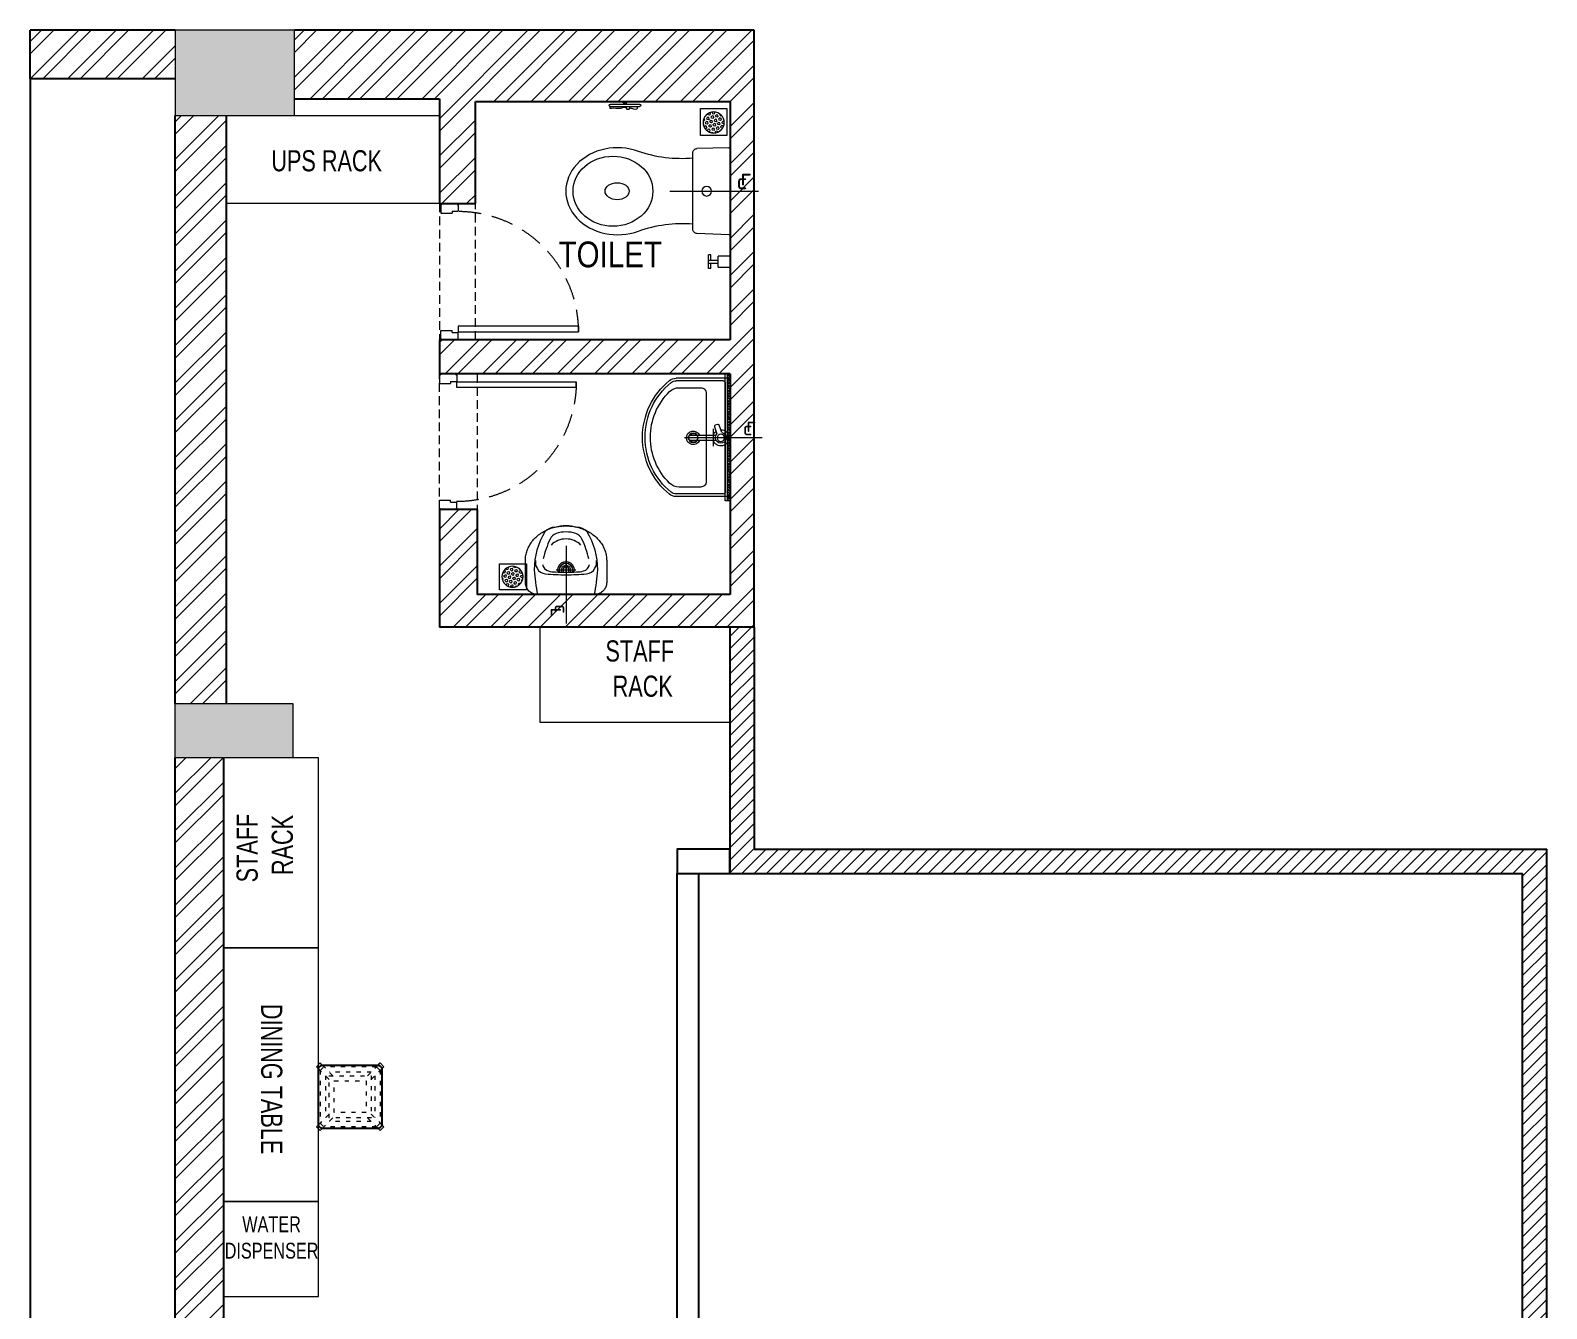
# Model space of a CAD drawing. Header units: feet. Extents: x 10126720 to 10134877, y -6288511 to -6263583.
# Drawn here: x 10126720 to 10133898, y -6269636 to -6263583 of the extents above; entities that cross this region are included whole.
import ezdxf

# ---------------------------------------------------------------- set-up
doc = ezdxf.new("R2010")
doc.units = ezdxf.units.FT
doc.header["$LTSCALE"] = 33
doc.header["$MEASUREMENT"] = 0
for name, pattern in [('a_p6_plan_L18$0$HIDDEN', [0.375, 0.25, -0.125]), ('ACAD_ISO03W100', [30, 12, -18]), ('CENTER', [2, 1.25, -0.25, 0.25, -0.25]), ('DOT2', [0.125, 0, -0.125]), ('HIDDEN', [9.525, 6.35, -3.175]), ('HIDDEN2', [4.7625, 3.175, -1.5875])]:
    doc.linetypes.add(name, pattern=pattern)
for name, color, linetype, lineweight in [('A-COL', 243, 'Continuous', 9), ('centerline-toilets', 2, 'CENTER', 13), ('column hatch', 5, 'Continuous', 0), ('Door', 2, 'Continuous', 13), ('ele', 252, 'Continuous', 13), ('Fhitting', 152, 'Continuous', 30), ('LENS-CURTAIN', 5, 'a_p6_plan_L18$0$HIDDEN', 9), ('LENS-DIM', 252, 'Continuous', 5), ('LENS-DOOR', 34, 'Continuous', 20), ('LENS-PARTITION', 21, 'Continuous', 25), ('LENS-TEXT', 31, 'Continuous', 5), ('LK-FF&E WALL', 1, 'Continuous', 9), ('LN-ELEVATION-1', 81, 'Continuous', 25), ('LN-ELEVATION-3', 125, 'Continuous', 18), ('LN-ELEVATION-5', 167, 'Continuous', 5), ('LN-HATCH', 251, 'Continuous', 0), ('Mirror', 150, 'Continuous', 20), ('Panelling', 65, 'Continuous', 18), ('PARTITION', 22, 'Continuous', 30), ('Toilet', 5, 'Continuous', 9)]:
    doc.layers.add(name, color=color, linetype=linetype, lineweight=lineweight)
doc.layers.add('A-WALL', color=1, linetype='Continuous')
doc.styles.add('A3 100 Narrow', font='l_10646.ttf', dxfattribs={"height": 150})
doc.styles.add('LK TXT', font='GILC____.TTF', dxfattribs={"height": 100})
doc.styles.get("Standard").update_dxf_attribs({"font": 'GILC____.TTF'})

# ---------------------------------------------------------------- blocks, each defined once
blk = doc.blocks.new('Stool')
at = {"layer": 'LN-ELEVATION-1', "ltscale": 0.5}
blk.add_lwpolyline([(-130, 300), (130, 300, -0.414214), (150, 280), (150, 20, -0.414214), (130, 0), (-130, 0, -0.414214), (-150, 20), (-150, 280, -0.414214)], format="xyb", close=True, dxfattribs=at)
at = {"layer": 'LN-ELEVATION-3', "linetype": 'ACAD_ISO03W100', "ltscale": 0.05}
for p, q in [((-82.3, 250), (-124.7, 292.4)), ((-124.7, 292.4), (124.7, 292.4)), ((82.3, 250), (124.7, 292.4)), ((-100, 232.3), (-142.4, 274.7)), ((-142.4, 274.7), (-142.4, 25.3)), ((-117.4, 249.7), (-117.4, 50.3)), ((-99.7, 267.4), (99.7, 267.4)), ((100, 232.3), (142.4, 274.7)), ((117.4, 249.7), (117.4, 50.3)), ((142.4, 274.7), (142.4, 25.3)), ((-100, 67.7), (-142.4, 25.3)), ((-82.3, 50), (-124.7, 7.6)), ((-124.7, 7.6), (124.7, 7.6)), ((-99.7, 32.6), (99.7, 32.6)), ((82.3, 50), (124.7, 7.6)), ((100, 67.7), (142.4, 25.3))]:
    blk.add_line(p, q, dxfattribs=at)
for points in [[(-132.2, 299.9), (-124.7, 292.4), (-142.4, 274.7), (-149.9, 282.2)], [(132.2, 299.9), (124.7, 292.4), (142.4, 274.7), (149.9, 282.2)], [(-132.2, 0.1), (-124.7, 7.6), (-142.4, 25.3), (-149.9, 17.8)], [(132.2, 0.1), (124.7, 7.6), (142.4, 25.3), (149.9, 17.8)]]:
    blk.add_lwpolyline(points, dxfattribs=at)
for points in [[(-100, 250), (100, 250), (100, 50), (-100, 50)], [(-75, 225), (75, 225), (75, 75), (-75, 75)]]:
    blk.add_lwpolyline(points, close=True, dxfattribs=at)
at = {"layer": 'LN-ELEVATION-5', "ltscale": 0.5}
for points in [[(-149.9, 282.2), (-160.1, 292.4), (-142.4, 310.1), (-132.2, 299.9)], [(149.9, 282.2), (160.1, 292.4), (142.4, 310.1), (132.2, 299.9)], [(-149.9, 17.8), (-160.1, 7.6), (-142.4, -10.1), (-132.2, 0.1)], [(149.9, 17.8), (160.1, 7.6), (142.4, -10.1), (132.2, 0.1)]]:
    blk.add_lwpolyline(points, dxfattribs=at)
blk = doc.blocks.new('jALI')
at = {"layer": 'Toilet', "ltscale": 5}
h = blk.add_hatch(dxfattribs=at)
h.set_pattern_fill('HEX', color=256, scale=50, angle=135, double=1)
h.set_pattern_definition([(135, (-344825.863, 460708.187), (-7.65465545, -7.65465545), [6.25, -12.5]), (255, (-344825.863, 460708.187), (10.4564538, -2.80179835), [6.25, -12.5]), (195, (-344830.282, 460712.606), (2.80179835, -10.4564538), [6.25, -12.5])])
edge = h.paths.add_edge_path()
edge.add_arc((-393187.5, 163647.6), 50, -90, 270)
blk.add_lwpolyline([(-393249.5, 163581.9), (-393125.5, 163581.9), (-393125.5, 163709.4), (-393249.5, 163709.4)], close=True, dxfattribs=at)
blk.add_circle((-393187.5, 163647.6), 50, dxfattribs=at)
blk = doc.blocks.new('WC')
at = {"layer": 'centerline-toilets', "linetype": 'HIDDEN', "ltscale": 10}
blk.add_line((0, 286.3), (0, -134.7), dxfattribs=at)
at = {"layer": 'Toilet'}
for p, q in [((-418.8, 506.9), (-424.8, 506.9)), ((-424.8, 506.9), (-424.8, 488.9)), ((-418.8, 506.9), (-418.8, 488.9)), ((-418.8, 503.9), (-412.8, 503.9)), ((-412.8, 566.9), (-412.8, 428.9)), ((-400.8, 566.9), (-400.8, 428.9)), ((-418.8, 488.9), (-424.8, 488.9)), ((-418.8, 491.9), (-412.8, 491.9)), ((-205.8, 5.9), (-201.7, 157.2)), ((180.6, 176.8), (-182.6, 176.8)), ((205.8, 5.9), (199.8, 157.2)), ((-200.1, 0), (200.1, 0))]:
    blk.add_line(p, q, dxfattribs=at)
at = {"layer": 'Toilet', "ltscale": 100}
for p, q in [((366.1, 103), (300.3, 103)), ((300.3, 91.5), (300.3, 103)), ((326.3, 91.5), (300.3, 91.5)), ((326.3, 103), (326.3, 57.2)), ((340.1, 103), (340.1, 57.2)), ((366.1, 91.5), (340.1, 91.5)), ((366.1, 91.5), (366.1, 103)), ((307.2, 0), (307.2, 57.2)), ((359.2, 57.2), (307.2, 57.2)), ((359.2, 57.2), (359.2, 0)), ((359.2, 0), (307.2, 0))]:
    blk.add_line(p, q, dxfattribs=at)
at = {"layer": 'Toilet'}
blk.add_circle((-0.3, 111.6), 22.9, dxfattribs=at)
for centre, radius, start, end in [((-406.8, 566.9), 6, 0, 180), ((-776.4, 231.1), 622.3, 354.997, 19.06186), ((776, 226.4), 623.4, 160.51959, 184.56168), ((-406.8, 428.9), 6, 180, 0), ((-182.4, 157.5), 19.3, 90.35094, 180.89813), ((180.5, 157.5), 19.3, 359.10187, 89.64906), ((-200.1, 5.7), 5.72, 177.95459, 270), ((200.1, 5.7), 5.72, 270, 2.04541)]:
    blk.add_arc(centre, radius, start, end, dxfattribs=at)
at = {"layer": 'Toilet', "extrusion": (0, 0, -1)}
for centre, major_axis, ratio, start_param, end_param in [((0, 533.5), (0, -244.6), 0.842028, 7.436326, 11.41323), ((0, 535.1), (0, -57.2), 0.7, 1.570796326794896, 7.853981633974482)]:
    blk.add_ellipse(centre, major_axis=major_axis, ratio=ratio, start_param=start_param, end_param=end_param, dxfattribs=at)
blk.add_ellipse((0, 555), major_axis=(0, -188.8), ratio=0.878788, dxfattribs=at)
at = {"layer": 'Toilet'}
blk.add_open_spline([(-400.8, 441), (-397.1, 440.5), (-384.3, 439), (-389, 459.3), (-395.6, 479.8), (-385.6, 478), (-385.9, 491.3), (-402.7, 487.2), (-384.8, 532.1), (-395.5, 546.6), (-390.9, 570.2), (-397.2, 568.8), (-400.8, 568)], degree=3, knots=[0, 0, 0, 0, 9.744972, 33.823887, 47.583551, 49.497915, 60.560502, 63.822284, 93.508019, 135.756925, 141.904352, 150.301906, 150.301906, 150.301906, 150.301906], dxfattribs=at)
at = {"layer": 'Fhitting', "lineweight": 0, "ltscale": 0.5, "rotation": 270}
blk.add_blockref('jALI', (-163972.9, -393109.2), dxfattribs=at)
at = {"layer": 'centerline-toilets', "linetype": 'DOT2', "insert": (-35.9, -56.9), "char_height": 85.827, "width": 567.402, "attachment_point": 5, "rotation": 270}
blk.add_mtext('{\\fISOCPEUR|b0|i0|c0|p34;℄}', dxfattribs=at)
blk = doc.blocks.new('Wash Basin')
at = {"layer": 'PARTITION', "lineweight": 9}
h = blk.add_hatch(dxfattribs=at)
h.set_pattern_fill('ANSI38', color=256, scale=70, angle=990, style=0, double=1)
h.set_pattern_definition([(315, (-64.7135, -33.325), (6.18718, 6.18718), []), (45, (-64.7135, -33.325), (6.18718, 18.56155), [21.875, -13.125])])
h.paths.add_polyline_path([(300.1, -22), (-300.1, -22), (-300.1, -34), (300.1, -34)])
at = {"layer": 'centerline-toilets', "linetype": 'HIDDEN', "ltscale": 10}
blk.add_line((0, -238.1), (0, 129.8), dxfattribs=at)
at = {"layer": 'Mirror', "ltscale": 0.5}
blk.add_lwpolyline([(-300.1, -34), (-300.1, -46), (300.1, -46), (300.1, -34)], close=True, dxfattribs=at)
at = {"layer": 'Panelling', "lineweight": 9}
blk.add_lwpolyline([(-300.1, -22), (-300.1, -34), (300.1, -34), (300.1, -22)], close=True, dxfattribs=at)
at = {"layer": 'Toilet', "ltscale": 100}
for p, q in [((-280, -32), (-280, -278.3)), ((-270, -22), (270, -22)), ((-268, -55), (-268, -278.3)), ((-258, -45), (258, -45)), ((268, -55), (268, -278.3)), ((280, -32), (280, -278.3)), ((-14.8, -88.6), (-14.6, -207.9)), ((11, -207.9), (10.8, -88.6))]:
    blk.add_line(p, q, dxfattribs=at)
blk.add_lwpolyline([(23.1, -61.6), (57.7, -73.5, -0.414214), (61.4, -81.2), (57.5, -92.5, -0.414214), (49.9, -96.2), (16.1, -84.6)], format="xyb", dxfattribs=at)
blk.add_lwpolyline([(-235, -264, 0.191896), (-217.2, -308.7, 0.420236), (217.2, -308.7, 0.191896), (235, -264), (235, -160.5, 0.414214), (210, -135.5), (-210, -135.5, 0.414214), (-235, -160.5)], format="xyb", close=True, dxfattribs=at)
blk.add_lwpolyline([(40.7, -103.2), (-41.1, -103.2)], dxfattribs=at)
for centre, radius in [((-2, -66.5), 17.5), ((-2, -196.8), 22.5)]:
    blk.add_circle(centre, radius, dxfattribs=at)
for centre, radius, start, end in [((-270, -32), 10, 90, 180), ((-258, -55), 10, 90, 180), ((258, -55), 10, 0, 90), ((270, -32), 10, 0, 90), ((-2, -197.1), 32.1, 113.08975, 66.24598), ((-2, -196.8), 20.5, 128.04034, 237.28993), ((-2, -196.8), 20.5, 304.47329, 50.73323), ((-230, -278.3), 50, 180, 218.44606), ((-230, -278.3), 38, 180, 218.44606), ((230, -278.3), 38, 321.55394, 0), ((230, -278.3), 50, 321.55394, 0), ((0, -89.3), 347.7, 219.28258, 320.71742), ((0, -89.3), 335.7, 219.31295, 320.68705)]:
    blk.add_arc(centre, radius, start, end, dxfattribs=at)
for centre, major_axis, start_param, end_param in [((-2, -66.5), (0, 38.3), 4.720493, 9.081982), ((-2, -66.5), (-0.2, -25.6), 1.769108, 7.074098), ((-2, -66.5), (0, 38.3), 3.484555, 4.083576), ((-1.8, -207.9), (-9.04, 9.04), 0.785398, 3.926991)]:
    blk.add_ellipse(centre, major_axis=major_axis, ratio=1, start_param=start_param, end_param=end_param, dxfattribs=at)
at = {"layer": 'centerline-toilets', "linetype": 'DOT2', "insert": (33.3, 61.8), "char_height": 75, "width": 495.827, "attachment_point": 5, "rotation": 90}
blk.add_mtext('{\\fISOCPEUR|b0|i0|c0|p34;℄}', dxfattribs=at)
blk = doc.blocks.new('DLF-RSP-AR-CD-DWG-4DT-3113$0$X-TYPICAL TOILET UPPER FLOORS - 02$0$urinals')
at = {"layer": 'Toilet'}
for p, q in [((0, -15.6), (0, 8.3)), ((-46.1, -115), (46.1, -115)), ((0, -105.4), (0, -161.1))]:
    blk.add_line(p, q, dxfattribs=at)
blk.add_lwpolyline([(135, 0), (-135, 0, 0.036949), (-150, -116.2, 0.138094), (-99.8, -297.1, 0.221721), (-52, -317.9, 0.062656), (0, -325, 0.062656), (52, -317.9, 0.221721), (99.8, -297.1, 0.138094), (150, -116.2, 0.036949)], format="xyb", close=True, dxfattribs=at)
for centre, radius, start, end in [((-91, -152.7), 53.8, 148.48683, 188.64011), ((-94.3, -144.9), 47.1, 93.37082, 154.48244), ((-71.4, -149.9), 40.2, 106.70156, 169.72504), ((3.2, -1238.2), 1144.7, 90.16247, 95.02645), ((-50.5, -225.3), 118.5, 89.54541, 105.88575), ((-0.1, -996.2), 890.8, 89.99178, 93.18195), ((0, -115), 40, 167.42797, 12.57203), ((0, -115), 33, 164.1814, 15.8186), ((0, -115), 32, 163.60493, 16.39507), ((0, -115), 22.6, 155.66533, 24.33467), ((0, -115), 14.7, 139.91088, 40.08912), ((-3.2, -1238.2), 1144.7, 84.97355, 89.83753), ((0.1, -996.2), 890.8, 86.81805, 90.00822), ((50.5, -225.3), 118.5, 74.11425, 90.45459), ((71.4, -149.9), 40.2, 10.27496, 73.29844), ((94.3, -144.9), 47.1, 25.51756, 86.62918), ((91, -152.7), 53.8, 351.35989, 31.51317), ((413.9, -38.4), 538.2, 193.99399, 204.56321), ((-413.9, -38.4), 538.2, 335.43679, 346.00601), ((-30.1, -241.3), 50, 204.56321, 250.46064), ((-1.6, -165.3), 97.6, 225, 270.9552), ((1.6, -165.3), 97.6, 269.0448, 315), ((30.1, -241.3), 50, 289.53936, 335.43679), ((-1.5, -160.9), 135.4, 250.46064, 270.64918), ((1.5, -160.9), 135.4, 269.35082, 289.53936)]:
    blk.add_arc(centre, radius, start, end, dxfattribs=at)
blk.add_open_spline([(135, 0), (105.3, 0), (75.7, 0), (-13.3, 0), (-72.7, 0), (-132.7, 0), (-133.4, 0), (-134.3, 0), (-134.5, 0), (-134.7, 0), (-134.9, 0), (-135, 0), (-135, 0), (-135, 0), (-135, 0), (-135, 0), (-135, 0), (-135.1, 0), (-135.1, 0), (-135.2, 0), (-135.2, 0), (-135.3, 0), (-135.4, 0), (-135.7, 0), (-135.8, 0), (-136.4, 0), (-136.7, 0), (-137.7, -0.1), (-138.4, -0.1), (-140.5, -0.2), (-141.9, -0.4), (-146.2, -1), (-149, -1.7), (-154.8, -3.4), (-157.6, -4.5), (-163.1, -7.3), (-165.8, -8.9), (-171, -12.5), (-173.4, -14.6), (-177.9, -19.1), (-180, -21.5), (-183.6, -26.7), (-185.2, -29.4), (-188, -34.9), (-189.1, -37.8), (-190.8, -43.5), (-191.5, -46.3), (-192, -49.8), (-192.1, -50.5), (-192.3, -52.5), (-192.4, -53.8), (-192.5, -55.7), (-192.5, -56.2), (-192.5, -56.9), (-192.5, -57), (-192.5, -57.2), (-192.5, -57.3), (-192.5, -57.4), (-192.5, -57.4), (-192.5, -57.5), (-192.5, -57.5), (-192.5, -57.5), (-192.5, -57.6), (-192.5, -57.7), (-192.5, -57.8), (-192.5, -57.9), (-192.5, -58.1), (-192.5, -58.4), (-192.5, -58.6), (-192.5, -59.3), (-192.5, -59.7), (-192.5, -61), (-192.5, -61.9), (-192.5, -64.6), (-192.5, -66.4), (-192.5, -71.7), (-192.5, -75.2), (-192.5, -85.8), (-192.5, -92.9), (-192.5, -114.2), (-192.5, -128.4), (-192.5, -146.1), (-192.5, -144.6), (-192.5, -149.2), (-192.5, -150.3), (-192.5, -153.7), (-192.5, -156), (-192.5, -158.5), (-192.5, -158.8), (-192.5, -159.2), (-192.5, -159.4), (-192.5, -159.7), (-192.5, -159.8), (-192.5, -159.9), (-192.5, -160), (-192.5, -160), (-192.5, -160), (-192.5, -160.1), (-192.5, -160.1), (-192.5, -160.2), (-192.5, -160.3), (-192.5, -160.5), (-192.5, -160.6), (-192.5, -161), (-192.5, -161.2), (-192.5, -161.9), (-192.5, -162.4), (-192.4, -163.9), (-192.4, -164.9), (-192.3, -167.8), (-192.2, -169.8), (-191.7, -175.8), (-191.2, -179.9), (-189.3, -190.9), (-187.5, -198), (-182.8, -212.2), (-179.9, -219.2), (-172.8, -233.1), (-168.7, -239.9), (-159.3, -253), (-154, -259.4), (-142.4, -271.4), (-136, -277), (-122.6, -287.5), (-115.4, -292.3), (-100.5, -300.9), (-92.8, -304.8), (-76.9, -311.5), (-68.8, -314.3), (-52.5, -318.9), (-44.4, -320.7), (-28.1, -323.4), (-20, -324.2), (-9.4, -324.8), (-6.7, -324.9), (-2.5, -325), (-1, -325), (2, -325), (3.6, -325), (8.2, -324.9), (11.3, -324.7), (20.7, -324.1), (27, -323.5), (41.8, -321.2), (50.2, -319.5), (67, -314.9), (75.4, -312), (91.8, -305.3), (99.8, -301.4), (115.1, -292.5), (122.5, -287.5), (136.4, -276.8), (142.9, -270.9), (154.7, -258.5), (160.1, -252), (169.7, -238.4), (173.8, -231.3), (180.9, -217), (183.8, -209.7), (188.3, -195.1), (189.9, -187.8), (191.2, -179.3), (191.4, -178), (191.8, -174.1), (192.1, -171.5), (192.3, -167.9), (192.3, -166.9), (192.5, -164), (192.5, -162), (192.5, -160), (192.5, -159.9), (192.5, -159.8), (192.5, -159.7), (192.5, -159.5), (192.5, -159.4), (192.5, -159), (192.5, -158.8), (192.5, -158), (192.5, -157.5), (192.5, -155.9), (192.5, -154.9), (192.5, -151.8), (192.5, -149.7), (192.5, -143.5), (192.5, -144.3), (192.5, -131.9), (192.5, -123.6), (192.5, -98.8), (192.5, -82.2), (192.5, -64.8), (192.5, -64), (192.5, -61.5), (192.5, -59.9), (192.5, -58), (192.5, -57.8), (192.5, -57.5), (192.5, -57.5), (192.5, -57.4), (192.5, -57.4), (192.5, -57.4), (192.5, -57.3), (192.5, -57.2), (192.5, -57.2), (192.5, -57), (192.5, -56.8), (192.5, -56.4), (192.5, -56.1), (192.5, -55.3), (192.4, -54.7), (192.3, -53), (192.2, -51.9), (191.8, -48.4), (191.4, -46), (190, -40.4), (188.9, -37.2), (186.1, -30.8), (184.3, -27.7), (180.2, -21.8), (177.9, -19.1), (172.8, -14), (170, -11.7), (164, -7.7), (160.9, -6.1), (154.5, -3.3), (151.3, -2.3), (144.8, -0.7), (141.6, -0.3), (137.3, 0), (136.1, 0), (135, 0)], degree=3, knots=[0, 0, 0, 0, 0.329607, 0.329607, 0.988822, 0.988822, 0.996691, 0.996691, 0.998638, 0.998638, 0.99992, 0.99992, 1.000227, 1.000227, 1.000534, 1.000534, 1.001148, 1.001148, 1.002375, 1.002375, 1.00483, 1.00483, 1.009739, 1.009739, 1.019558, 1.019558, 1.039196, 1.039196, 1.078472, 1.078472, 1.157024, 1.157024, 1.314128, 1.314128, 1.471232, 1.471232, 1.628335, 1.628335, 1.785439, 1.785439, 1.942543, 1.942543, 2.099647, 2.099647, 2.256751, 2.256751, 2.413855, 2.413855, 2.450944, 2.450944, 2.525122, 2.525122, 2.556641, 2.556641, 2.563699, 2.563699, 2.567479, 2.567479, 2.57001, 2.57001, 2.570783, 2.570783, 2.572328, 2.572328, 2.573873, 2.573873, 2.576964, 2.576964, 2.583145, 2.583145, 2.595507, 2.595507, 2.620232, 2.620232, 2.669681, 2.669681, 2.76858, 2.76858, 2.966376, 2.966376, 3.36197, 3.36197, 3.45996, 3.45996, 3.491387, 3.491387, 3.554241, 3.554241, 3.562213, 3.562213, 3.566829, 3.566829, 3.570018, 3.570018, 3.570684, 3.570684, 3.571294, 3.571294, 3.571904, 3.571904, 3.573124, 3.573124, 3.575564, 3.575564, 3.580444, 3.580444, 3.590203, 3.590203, 3.609723, 3.609723, 3.648762, 3.648762, 3.72684, 3.72684, 3.861362, 3.861362, 3.995884, 3.995884, 4.130406, 4.130406, 4.264928, 4.264928, 4.39945, 4.39945, 4.533972, 4.533972, 4.668494, 4.668494, 4.803016, 4.803016, 4.937539, 4.937539, 5.072061, 5.072061, 5.118026, 5.118026, 5.144558, 5.144558, 5.17109, 5.17109, 5.224154, 5.224154, 5.330281, 5.330281, 5.468863, 5.468863, 5.607445, 5.607445, 5.746027, 5.746027, 5.884609, 5.884609, 6.023191, 6.023191, 6.161773, 6.161773, 6.300355, 6.300355, 6.438937, 6.438937, 6.577519, 6.577519, 6.602876, 6.602876, 6.653589, 6.653589, 6.673028, 6.673028, 6.711906, 6.711906, 6.713712, 6.713712, 6.715518, 6.715518, 6.719129, 6.719129, 6.726351, 6.726351, 6.740796, 6.740796, 6.769686, 6.769686, 6.827466, 6.827466, 6.943027, 6.943027, 7.174147, 7.174147, 7.636387, 7.636387, 7.659394, 7.659394, 7.705407, 7.705407, 7.71212, 7.71212, 7.713128, 7.713128, 7.714137, 7.714137, 7.716153, 7.716153, 7.720185, 7.720185, 7.728249, 7.728249, 7.744378, 7.744378, 7.776636, 7.776636, 7.841152, 7.841152, 7.970184, 7.970184, 8.14844, 8.14844, 8.326696, 8.326696, 8.504953, 8.504953, 8.683209, 8.683209, 8.861465, 8.861465, 9.039722, 9.039722, 9.217978, 9.217978, 9.283185, 9.283185, 9.283185, 9.283185], dxfattribs=at)
blk = doc.blocks.new('Urinal')
at = {"layer": 'centerline-toilets', "linetype": 'HIDDEN', "ltscale": 10}
blk.add_line((0, 230.9), (0, -137), dxfattribs=at)
at = {"layer": 'Fhitting', "lineweight": 0, "ltscale": 0.5, "rotation": 180}
blk.add_blockref('DLF-RSP-AR-CD-DWG-4DT-3113$0$X-TYPICAL TOILET UPPER FLOORS - 02$0$urinals', (0, 0), dxfattribs=at)
at = {"layer": 'Fhitting', "lineweight": 0, "ltscale": 0.5, "xscale": -1, "rotation": 90}
blk.add_blockref('jALI', (163394.4, -393103.5), dxfattribs=at)
at = {"layer": 'centerline-toilets', "linetype": 'DOT2', "insert": (-31.4, -69), "char_height": 75, "width": 495.827, "attachment_point": 5, "rotation": 270}
blk.add_mtext('{\\fISOCPEUR|b0|i0|c0|p34;℄}', dxfattribs=at)
blk = doc.blocks.new('*U51')
at = {"layer": 'LENS-DOOR'}
for p, q in [((547485.2, 1778567), (547485.2, 1779133.2)), ((547511.9, 1779133.2), (547485.2, 1779133.2)), ((547511.9, 1779133.2), (547511.9, 1778567)), ((547451.7, 1778567), (547482.9, 1778567)), ((547451.7, 1778562.5), (547451.7, 1778567)), ((547482.9, 1778538), (547482.9, 1778567)), ((547511.9, 1778567), (547485.2, 1778567)), ((548084.8, 1778567), (548053.6, 1778567)), ((548053.6, 1778538), (548053.6, 1778567)), ((548084.8, 1778562.5), (548084.8, 1778567)), ((547447.3, 1778562.5), (547451.7, 1778562.5)), ((547447.3, 1778490.2), (547447.3, 1778562.5)), ((547482.9, 1778538), (547491.8, 1778538)), ((547491.8, 1778485.8), (547491.8, 1778538)), ((548044.7, 1778485.8), (548044.7, 1778538)), ((548053.6, 1778538), (548044.7, 1778538)), ((548089.3, 1778562.5), (548084.8, 1778562.5)), ((548089.3, 1778490.2), (548089.3, 1778562.5)), ((547447.3, 1778490.2), (547451.7, 1778490.2)), ((547451.7, 1778485.8), (547451.7, 1778490.2)), ((547451.7, 1778485.8), (547491.8, 1778485.8)), ((548084.8, 1778485.8), (548044.7, 1778485.8)), ((548084.8, 1778485.8), (548084.8, 1778490.2)), ((548089.3, 1778490.2), (548084.8, 1778490.2))]:
    blk.add_line(p, q, dxfattribs=at)
at = {"layer": 'LENS-DOOR', "color": 7, "linetype": 'HIDDEN2', "extrusion": (0, 0, -1)}
blk.add_ellipse((547485.2, 1778567), major_axis=(566.2, 0), ratio=1, start_param=-1.570791, end_param=0.051209, dxfattribs=at)
blk = doc.blocks.new('*U50')
at = {"layer": 'LENS-DOOR'}
for p, q in [((547485.4, 1778567.2), (547485.4, 1779137)), ((547512.3, 1779137), (547485.4, 1779137)), ((547512.3, 1779137), (547512.3, 1778567.2)), ((547451.7, 1778567.2), (547483.2, 1778567.2)), ((547451.7, 1778562.7), (547451.7, 1778567.2)), ((547483.2, 1778538.1), (547483.2, 1778567.2)), ((547512.3, 1778567.2), (547485.4, 1778567.2)), ((548088.8, 1778567.2), (548057.4, 1778567.2)), ((548057.4, 1778538.1), (548057.4, 1778567.2)), ((548088.8, 1778562.7), (548088.8, 1778567.2)), ((547447.3, 1778562.7), (547451.7, 1778562.7)), ((547447.3, 1778490), (547447.3, 1778562.7)), ((547483.2, 1778538.1), (547492.1, 1778538.1)), ((547492.1, 1778485.5), (547492.1, 1778538.1)), ((548048.4, 1778485.5), (548048.4, 1778538.1)), ((548057.4, 1778538.1), (548048.4, 1778538.1)), ((548093.3, 1778562.7), (548088.8, 1778562.7)), ((548093.3, 1778490), (548093.3, 1778562.7)), ((547447.3, 1778490), (547451.7, 1778490)), ((547451.7, 1778485.5), (547451.7, 1778490)), ((547451.7, 1778485.5), (547492.1, 1778485.5)), ((548088.8, 1778485.5), (548048.4, 1778485.5)), ((548088.8, 1778485.5), (548088.8, 1778490)), ((548093.3, 1778490), (548088.8, 1778490))]:
    blk.add_line(p, q, dxfattribs=at)
at = {"layer": 'LENS-DOOR', "color": 7, "linetype": 'HIDDEN2', "extrusion": (0, 0, -1)}
blk.add_ellipse((547485.4, 1778567.2), major_axis=(569.7, 0), ratio=1, start_param=-1.570791, end_param=0.051209, dxfattribs=at)
blk = doc.blocks.new('A$Ca6a6fadd')
at = {"layer": 'column hatch'}
h = blk.add_hatch(color=8, dxfattribs=at)
h.dxf.hatch_style = 1
h.paths.add_polyline_path([(-548, 6208), (-548, 5804), (16, 5804), (16, 6208)])
h = blk.add_hatch(color=8, dxfattribs=at)
h.dxf.hatch_style = 1
h.paths.add_polyline_path([(-548, 3021), (-548, 2764), (9, 2764), (9, 3021)])
at = {"layer": 'LN-HATCH'}
h = blk.add_hatch(dxfattribs=at)
h.set_pattern_fill('ANSI32', color=256, scale=333, angle=180)
h.paths.add_polyline_path([(-548, 6208), (-1234, 6208), (-1234, 5978), (-548, 5978)])
h = blk.add_hatch(dxfattribs=at)
h.set_pattern_fill('ANSI32', color=256, scale=333, angle=180)
h.set_pattern_definition([(225, (-7063707.16, 5274439.86), (88.2999593, -88.2999593), []), (225, (-7063766.03, 5274439.86), (88.2999593, -88.2999593), [])])
h.paths.add_polyline_path([(-307, 5804), (-548, 5804), (-548, 3021), (-307, 3021)])
h.paths.add_polyline_path([(-320, 2764), (-548, 2764), (-548, 0), (-320, 0)])
h.paths.add_polyline_path([(-331, -258), (-548, -258), (-548, -3019), (-331, -3019)])
h.paths.add_polyline_path([(-349, -3276), (-548, -3276), (-548, -6019), (-349, -6019)])
h.paths.add_polyline_path([(-355, -6279), (-548, -6279), (-548, -9060), (-355, -9060)])
h.paths.add_polyline_path([(-365, -9316), (-548, -9316), (-548, -11731), (-365, -11731)])
h.paths.add_polyline_path([(2193, 3382), (2193, 6208), (16, 6208), (16, 5884), (703, 5884), (703, 5388), (873, 5388), (873, 5871), (2079, 5871), (2079, 4742), (703, 4742), (703, 4581), (2079, 4581), (2079, 3537), (882, 3537), (882, 3939), (703, 3939), (703, 3382)])
h = blk.add_hatch(dxfattribs=at)
h.set_pattern_fill('ANSI31', color=256, scale=333, angle=180)
h.set_pattern_definition([(225, (-7063707.162, 5274439.864), (29.43331977, -29.43331977), [])])
h.paths.add_polyline_path([(5829, -12190), (5944, -12190), (5944, 2332), (2193, 2332), (2193, 3382), (2078, 3382), (2078, 2217), (5829, 2217)])
at = {"layer": 'A-COL'}
for points in [[(16, 5804), (16, 6208), (-548, 6208), (-548, 5804)], [(9, 3021), (9, 2764), (-548, 2764), (-548, 3021)]]:
    blk.add_lwpolyline(points, close=True, dxfattribs=at)
at = {"layer": 'A-WALL'}
for p, q in [((-548, 6208), (-1234, 6208)), ((-1234, 5978), (-1234, 6208)), ((2193, 6208), (16, 6208)), ((2193, 3382), (2193, 6208)), ((-548, 5978), (-1234, 5978)), ((-1234, 5978), (-1234, -14683)), ((16, 5884), (703, 5884)), ((703, 5884), (703, 5388)), ((873, 5388), (873, 5871)), ((873, 5871), (2079, 5871)), ((2079, 5871), (2079, 4742)), ((-548, 3021), (-548, 5804)), ((-307, 5804), (-307, 3021)), ((703, 5388), (873, 5388)), ((2079, 4742), (703, 4742)), ((703, 4742), (703, 4581)), ((2079, 4581), (703, 4581)), ((2079, 4581), (2079, 3537)), ((882, 3939), (703, 3939)), ((703, 3939), (703, 3382)), ((882, 3939), (882, 3537)), ((2079, 3537), (882, 3537)), ((2193, 3382), (703, 3382)), ((2078, 3382), (2078, 2217)), ((2193, 3382), (2193, 2332)), ((-548, 0), (-548, 2764)), ((-320, 2764), (-320, 0)), ((2193, 2332), (5944, 2332)), ((5944, -12190), (5944, 2332)), ((2078, 2217), (5829, 2217)), ((5829, -12190), (5829, 2217))]:
    blk.add_line(p, q, dxfattribs=at)
at = {"layer": 'LENS-CURTAIN', "ltscale": 5}
for points in [[(873, 5388), (703, 5388), (703, 4742), (873, 4742)], [(882, 3939), (703, 3939), (703, 4581), (882, 4581)]]:
    blk.add_lwpolyline(points, close=True, dxfattribs=at)
at = {"layer": 'Door', "xscale": -1, "rotation": 270}
blk.add_blockref('*U50', (-1777775.5, -542705.3), dxfattribs=at)
at = {"layer": 'Door', "rotation": 270}
blk.add_blockref('*U51', (-1777782.8, 552028.3), dxfattribs=at)
at = {"layer": 'ele', "color": 0, "lineweight": -2, "xscale": -1}
for name, p, rotation in [('WC', (2079, 5446.2), 90), ('Wash Basin', (2101, 4280.9), 270)]:
    blk.add_blockref(name, p, dxfattribs=dict(at, rotation=rotation))
at = {"layer": 'ele', "color": 0, "lineweight": -2}
blk.add_blockref('Urinal', (1301.8, 3537), dxfattribs=at)
at = {"layer": 'A-WALL', "insert": (1755.8, 5084.4), "char_height": 122, "attachment_point": 9, "style": 'A3 100 Narrow'}
blk.add_mtext_dynamic_manual_height_columns('{\\fArial Narrow|b0|i0|c0|p34;TOILET}', width=799.954, gutter_width=750, heights=[0], dxfattribs=at)

msp = doc.modelspace()

# ---------------------------------------------------------------- linework, layer by layer
at = {"layer": 'LENS-PARTITION'}
for points in [[(10129782.2, -6267574.5), (10130031.5, -6267574.5), (10130031.5, -6267459.5), (10129782.2, -6267459.5)], [(10129882.2, -6271180.5), (10129782.2, -6271180.5), (10129782.2, -6267574.5), (10129882.2, -6267574.5)]]:
    msp.add_lwpolyline(points, close=True, dxfattribs=at)
at = {"layer": 'LK-FF&E WALL'}
for points in [[(10127646.5, -6263987.5), (10128656.5, -6263987.5), (10128656.5, -6264403.5), (10127646.5, -6264403.5)], [(10130031.5, -6266409.5), (10129131.5, -6266409.5), (10129131.5, -6266859.5), (10130031.5, -6266859.5)], [(10127633.5, -6267027.5), (10127633.5, -6267927.5), (10128083.5, -6267927.5), (10128083.5, -6267027.5)], [(10127633.5, -6267927.5), (10127633.5, -6269127.5), (10128083.5, -6269127.5), (10128083.5, -6267927.5)], [(10127633.5, -6269577.5), (10128083.5, -6269577.5), (10128083.5, -6269127.5), (10127633.5, -6269127.5)]]:
    msp.add_lwpolyline(points, close=True, dxfattribs=at)

# ---------------------------------------------------------------- block references
at = {"layer": 'LENS-DIM', "color": 2}
msp.add_blockref('A$Ca6a6fadd', (10127953.5, -6269791.5), dxfattribs=at)
at = {"layer": 'LK-FF&E WALL', "rotation": 270}
msp.add_blockref('Stool', (10128083.5, -6268632.5), dxfattribs=at)

# ---------------------------------------------------------------- texts
at = {"layer": 'LENS-TEXT', "color": 0, "linetype": 'Continuous', "ltscale": 3, "attachment_point": 5, "style": 'LK TXT'}
for s, width, gutter_width, insert, char_height in [('UPS RACK', 1099.487, 1, (10128122.3, -6264201.6), 100), ('STAFF\\P RACK', 1099.487, 1, (10129604.3, -6266605.7), 100), ('WATER \\PDISPENSER', 264.162, 0.75, (10127861.5, -6269298.9), 75)]:
    msp.add_mtext_dynamic_manual_height_columns(s, width=width, gutter_width=gutter_width, heights=[0], dxfattribs=dict(at, insert=insert, char_height=char_height))
at = {"layer": 'LENS-TEXT', "color": 0, "linetype": 'Continuous', "ltscale": 3, "char_height": 100, "attachment_point": 5, "style": 'LK TXT'}
for s, width, insert, rotation in [('STAFF\\P RACK', 1099.487, (10127829.7, -6267454.7), 90), ('DINING TABLE', 783.964, (10127861.5, -6268548.6), 270)]:
    msp.add_mtext_dynamic_manual_height_columns(s, width=width, gutter_width=1, heights=[0], dxfattribs=dict(at, insert=insert, rotation=rotation))

doc.saveas('drawing.dxf')
